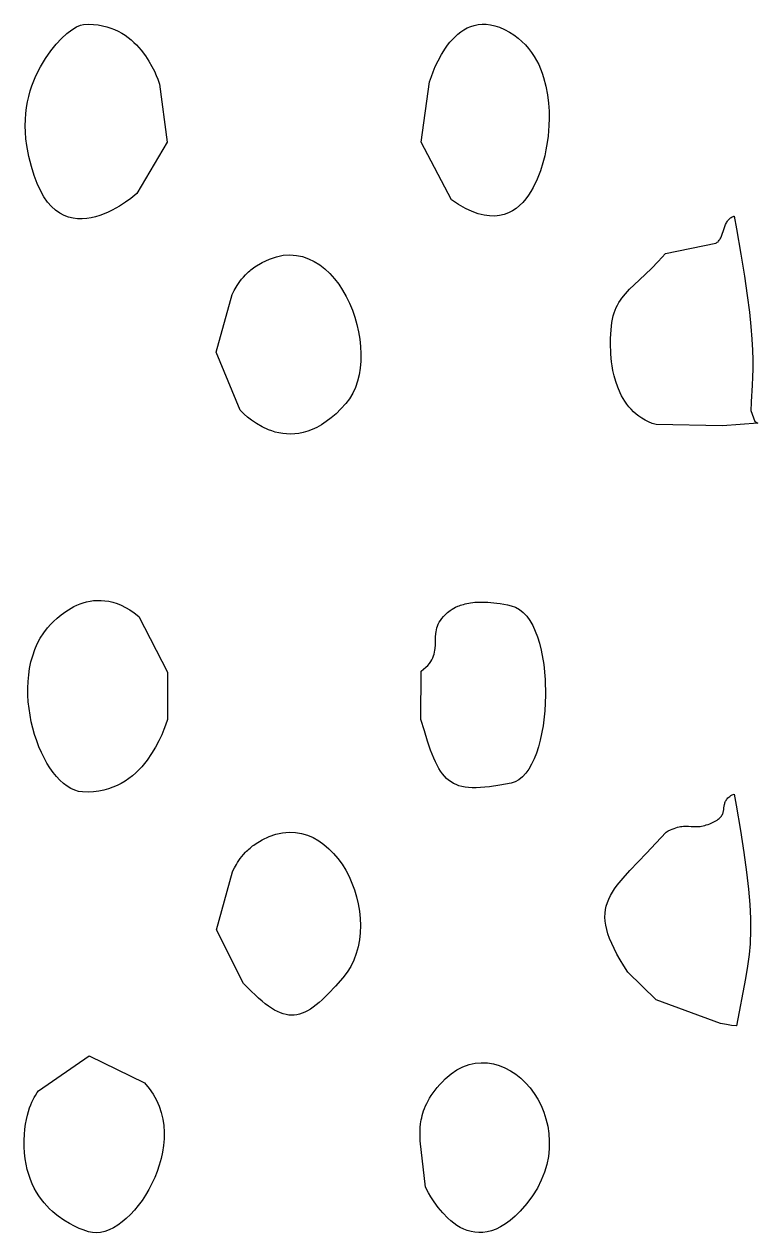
# Model space of a CAD drawing. Header units: millimetres. Extents: x 73 to 173, y -160 to -92.
# Drawn here: x 145.31 to 145.991, y -138.328 to -137.206 of the extents above; entities that cross this region are included whole.
import ezdxf

# ---------------------------------------------------------------- set-up
doc = ezdxf.new("R2010")
doc.units = ezdxf.units.MM
doc.layers.add('F.Silkscreen', color=41, linetype='CONTINUOUS', true_color=0xf2eda1)

msp = doc.modelspace()

# ---------------------------------------------------------------- linework, layer by layer
at = {"layer": 'F.Silkscreen', "linetype": 'CONTINUOUS'}
for p, q in [((145.34997, -137.214774), (145.354605, -137.211204)), ((145.354605, -137.211204), (145.358807, -137.208573)), ((145.358807, -137.208573), (145.362456, -137.2069)), ((145.362456, -137.2069), (145.365383, -137.206223)), ((145.365383, -137.206223), (145.37008, -137.206091)), ((145.37008, -137.206091), (145.374586, -137.206267)), ((145.374586, -137.206267), (145.37889, -137.206718)), ((145.37889, -137.206718), (145.383009, -137.207432)), ((145.383009, -137.207432), (145.386946, -137.208395)), ((145.386946, -137.208395), (145.390697, -137.209591)), ((145.390697, -137.209591), (145.394275, -137.211013)), ((145.394275, -137.211013), (145.397666, -137.212605)), ((145.715479, -137.21312), (145.718376, -137.211187)), ((145.718376, -137.211187), (145.721426, -137.209517)), ((145.721426, -137.209517), (145.724634, -137.208128)), ((145.724634, -137.208128), (145.72799, -137.207046)), ((145.72799, -137.207046), (145.731505, -137.206326)), ((145.731505, -137.206326), (145.735172, -137.205968)), ((145.735172, -137.205968), (145.738999, -137.206019)), ((145.738999, -137.206019), (145.742994, -137.206496)), ((145.742994, -137.206496), (145.74715, -137.207432)), ((145.74715, -137.207432), (145.751473, -137.20887)), ((145.751473, -137.20887), (145.755953, -137.210828)), ((145.755953, -137.210828), (145.760603, -137.213334)), ((145.340001, -137.224569), (145.345047, -137.219238)), ((145.345047, -137.219238), (145.34997, -137.214774)), ((145.397666, -137.212605), (145.4009, -137.214385)), ((145.4009, -137.214385), (145.403956, -137.216326)), ((145.403956, -137.216326), (145.406848, -137.218398)), ((145.406848, -137.218398), (145.409583, -137.220591)), ((145.409583, -137.220591), (145.412162, -137.222886)), ((145.412162, -137.222886), (145.414576, -137.225263)), ((145.703169, -137.225542), (145.705342, -137.222787)), ((145.705342, -137.222787), (145.707668, -137.220135)), ((145.707668, -137.220135), (145.710123, -137.217613)), ((145.710123, -137.217613), (145.712728, -137.215269)), ((145.712728, -137.215269), (145.715479, -137.21312)), ((145.760603, -137.213334), (145.76477, -137.216002)), ((145.76477, -137.216002), (145.768616, -137.218879)), ((145.768616, -137.218879), (145.772166, -137.221958)), ((145.772166, -137.221958), (145.775418, -137.225204)), ((145.330021, -137.237705), (145.33494, -137.230732)), ((145.33494, -137.230732), (145.340001, -137.224569)), ((145.414576, -137.225263), (145.416853, -137.227712)), ((145.416853, -137.227712), (145.41898, -137.230207)), ((145.41898, -137.230207), (145.4228, -137.235255)), ((145.694379, -137.239902), (145.697489, -137.234164)), ((145.697489, -137.234164), (145.701143, -137.228382)), ((145.701143, -137.228382), (145.703169, -137.225542)), ((145.775418, -137.225204), (145.778377, -137.22862)), ((145.778377, -137.22862), (145.781084, -137.232169)), ((145.781084, -137.232169), (145.783528, -137.235844)), ((145.321181, -137.253927), (145.325393, -137.245442)), ((145.325393, -137.245442), (145.330021, -137.237705)), ((145.4228, -137.235255), (145.426081, -137.240278)), ((145.426081, -137.240278), (145.428846, -137.245128)), ((145.428846, -137.245128), (145.431119, -137.249662)), ((145.689728, -137.250282), (145.691808, -137.24535)), ((145.691808, -137.24535), (145.694379, -137.239902)), ((145.783528, -137.235844), (145.78573, -137.239616)), ((145.78573, -137.239616), (145.787696, -137.243488)), ((145.787696, -137.243488), (145.789442, -137.24742)), ((145.31755, -137.263102), (145.321181, -137.253927)), ((145.431119, -137.249662), (145.43292, -137.25372)), ((145.43292, -137.25372), (145.434303, -137.257164)), ((145.434303, -137.257164), (145.435877, -137.26163)), ((145.686457, -137.259584), (145.688159, -137.25446)), ((145.688159, -137.25446), (145.689728, -137.250282)), ((145.789442, -137.24742), (145.790976, -137.251412)), ((145.790976, -137.251412), (145.792316, -137.255436)), ((145.792316, -137.255436), (145.794436, -137.26351)), ((145.314627, -137.272953), (145.31599, -137.267946)), ((145.31599, -137.267946), (145.31755, -137.263102)), ((145.435877, -137.26163), (145.443133, -137.315472)), ((145.678623, -137.315623), (145.686457, -137.259584)), ((145.794436, -137.26351), (145.795908, -137.271506)), ((145.31254, -137.28345), (145.313473, -137.278134)), ((145.313473, -137.278134), (145.314627, -137.272953)), ((145.795908, -137.271506), (145.79684, -137.279293)), ((145.79684, -137.279293), (145.797299, -137.286715)), ((145.311464, -137.294547), (145.31187, -137.288924)), ((145.31187, -137.288924), (145.31254, -137.28345)), ((145.797299, -137.286715), (145.797385, -137.29364)), ((145.311342, -137.300323), (145.311464, -137.294547)), ((145.311522, -137.306223), (145.311342, -137.300323)), ((145.797206, -137.299907), (145.796406, -137.309932)), ((145.797385, -137.29364), (145.797206, -137.299907)), ((145.312018, -137.312269), (145.311522, -137.306223)), ((145.312847, -137.318445), (145.312018, -137.312269)), ((145.796406, -137.309932), (145.795657, -137.315676)), ((145.314773, -137.328796), (145.312847, -137.318445)), ((145.443133, -137.315472), (145.414792, -137.363135)), ((145.706762, -137.368932), (145.678623, -137.315623)), ((145.794495, -137.322454), (145.793283, -137.328076)), ((145.795657, -137.315676), (145.794495, -137.322454)), ((145.317011, -137.338118), (145.314773, -137.328796)), ((145.791565, -137.334749), (145.789265, -137.342103)), ((145.793283, -137.328076), (145.791565, -137.334749)), ((145.319547, -137.346475), (145.317011, -137.338118)), ((145.322354, -137.353891), (145.319547, -137.346475)), ((145.789265, -137.342103), (145.786323, -137.349791)), ((145.325393, -137.360438), (145.322354, -137.353891)), ((145.782677, -137.357478), (145.780556, -137.361211)), ((145.786323, -137.349791), (145.782677, -137.357478)), ((145.328662, -137.366126), (145.325393, -137.360438)), ((145.332123, -137.371025), (145.328662, -137.366126)), ((145.409243, -137.367636), (145.404487, -137.371095)), ((145.414792, -137.363135), (145.409243, -137.367636)), ((145.713462, -137.373362), (145.706762, -137.368932)), ((145.77572, -137.368235), (145.77297, -137.371441)), ((145.778245, -137.364815), (145.77572, -137.368235)), ((145.780556, -137.361211), (145.778245, -137.364815)), ((145.335756, -137.375164), (145.332123, -137.371025)), ((145.339545, -137.378595), (145.335756, -137.375164)), ((145.343464, -137.381363), (145.339545, -137.378595)), ((145.388308, -137.380478), (145.384521, -137.382122)), ((145.391934, -137.378698), (145.388308, -137.380478)), ((145.398659, -137.374903), (145.391934, -137.378698)), ((145.404487, -137.371095), (145.398659, -137.374903)), ((145.71983, -137.376956), (145.713462, -137.373362)), ((145.725867, -137.379776), (145.71983, -137.376956)), ((145.731581, -137.381854), (145.725867, -137.379776)), ((145.763337, -137.379294), (145.759626, -137.38119)), ((145.766786, -137.377017), (145.763337, -137.379294)), ((145.769999, -137.374375), (145.766786, -137.377017)), ((145.77297, -137.371441), (145.769999, -137.374375)), ((145.347481, -137.383508), (145.343464, -137.381363)), ((145.351589, -137.385078), (145.347481, -137.383508)), ((145.355741, -137.386108), (145.351589, -137.385078)), ((145.359931, -137.386652), (145.355741, -137.386108)), ((145.364139, -137.386754), (145.359931, -137.386652)), ((145.368336, -137.386448), (145.364139, -137.386754)), ((145.372489, -137.385792), (145.368336, -137.386448)), ((145.376596, -137.384818), (145.372489, -137.385792)), ((145.380607, -137.383582), (145.376596, -137.384818)), ((145.384521, -137.382122), (145.380607, -137.383582)), ((145.736993, -137.383228), (145.731581, -137.381854)), ((145.742089, -137.383948), (145.736993, -137.383228)), ((145.746894, -137.384075), (145.742089, -137.383948)), ((145.751406, -137.383628), (145.746894, -137.384075)), ((145.75565, -137.382639), (145.751406, -137.383628)), ((145.759626, -137.38119), (145.75565, -137.382639)), ((145.961151, -137.392059), (145.961913, -137.390414)), ((145.961913, -137.390414), (145.962341, -137.38963)), ((145.962341, -137.38963), (145.962795, -137.388885)), ((145.962795, -137.388885), (145.963295, -137.388179)), ((145.963295, -137.388179), (145.963833, -137.387514)), ((145.963833, -137.387514), (145.964405, -137.386889)), ((145.964405, -137.386889), (145.96503, -137.386324)), ((145.96503, -137.386324), (145.965709, -137.3858)), ((145.965709, -137.3858), (145.966447, -137.385342)), ((145.966447, -137.385342), (145.96723, -137.384901)), ((145.96723, -137.384901), (145.967608, -137.384711)), ((145.967608, -137.384711), (145.968001, -137.38453)), ((145.968001, -137.38453), (145.968401, -137.38434)), ((145.968401, -137.38434), (145.968842, -137.384152)), ((145.968842, -137.384152), (145.969005, -137.38408)), ((145.969005, -137.38408), (145.971165, -137.395809)), ((145.956598, -137.404369), (145.957366, -137.402732)), ((145.957366, -137.402732), (145.958049, -137.401014)), ((145.958049, -137.401014), (145.959258, -137.397401)), ((145.959258, -137.397401), (145.960467, -137.393787)), ((145.960467, -137.393787), (145.961151, -137.392059)), ((145.971165, -137.395809), (145.975255, -137.419312)), ((145.905399, -137.418931), (145.952039, -137.409385)), ((145.952039, -137.409385), (145.952774, -137.408933)), ((145.952774, -137.408933), (145.953453, -137.408428)), ((145.953453, -137.408428), (145.954088, -137.407865)), ((145.954088, -137.407865), (145.954672, -137.407243)), ((145.954672, -137.407243), (145.955204, -137.406589)), ((145.955204, -137.406589), (145.955704, -137.405887)), ((145.955704, -137.405887), (145.956166, -137.405145)), ((145.956166, -137.405145), (145.956598, -137.404369)), ((145.53122, -137.427062), (145.537896, -137.423936)), ((145.537896, -137.423936), (145.544414, -137.421765)), ((145.544414, -137.421765), (145.550769, -137.420515)), ((145.550769, -137.420515), (145.55694, -137.420127)), ((145.55694, -137.420127), (145.562923, -137.420544)), ((145.562923, -137.420544), (145.568683, -137.421734)), ((145.568683, -137.421734), (145.574231, -137.423639)), ((145.574231, -137.423639), (145.579546, -137.42621)), ((145.89859, -137.426274), (145.905399, -137.418931)), ((145.975255, -137.419312), (145.978561, -137.439779)), ((145.517533, -137.436748), (145.518578, -137.435775)), ((145.518578, -137.435775), (145.519658, -137.434822)), ((145.519658, -137.434822), (145.52078, -137.433881)), ((145.52078, -137.433881), (145.521947, -137.432962)), ((145.521947, -137.432962), (145.523143, -137.432068)), ((145.523143, -137.432068), (145.524388, -137.431198)), ((145.524388, -137.431198), (145.53122, -137.427062)), ((145.579546, -137.42621), (145.584621, -137.4294)), ((145.584621, -137.4294), (145.589421, -137.433171)), ((145.589421, -137.433171), (145.593972, -137.437456)), ((145.881214, -137.443302), (145.892293, -137.432683)), ((145.892293, -137.432683), (145.89859, -137.426274)), ((145.508018, -137.44841), (145.509236, -137.446574)), ((145.509236, -137.446574), (145.510591, -137.444674)), ((145.510591, -137.444674), (145.512093, -137.442712)), ((145.512093, -137.442712), (145.513755, -137.440718)), ((145.513755, -137.440718), (145.515569, -137.438723)), ((145.515569, -137.438723), (145.516533, -137.437731)), ((145.516533, -137.437731), (145.517533, -137.436748)), ((145.593972, -137.437456), (145.598225, -137.442215)), ((145.598225, -137.442215), (145.602182, -137.447407)), ((145.602182, -137.447407), (145.605844, -137.452958)), ((145.872121, -137.452052), (145.87642, -137.447836)), ((145.87642, -137.447836), (145.881214, -137.443302)), ((145.978561, -137.439779), (145.981187, -137.457658)), ((145.488511, -137.510356), (145.503355, -137.456953)), ((145.503355, -137.456953), (145.504027, -137.455523)), ((145.504027, -137.455523), (145.505213, -137.453187)), ((145.505213, -137.453187), (145.506012, -137.451737)), ((145.506012, -137.451737), (145.506946, -137.450132)), ((145.506946, -137.450132), (145.508018, -137.44841)), ((145.605844, -137.452958), (145.609182, -137.458862)), ((145.609182, -137.458862), (145.612175, -137.465039)), ((145.864962, -137.46019), (145.868292, -137.456124)), ((145.868292, -137.456124), (145.872121, -137.452052)), ((145.981187, -137.457658), (145.983181, -137.473153)), ((145.612175, -137.465039), (145.614841, -137.471429)), ((145.858644, -137.471436), (145.859677, -137.468991)), ((145.859677, -137.468991), (145.860818, -137.466661)), ((145.860818, -137.466661), (145.862084, -137.464429)), ((145.862084, -137.464429), (145.863465, -137.462284)), ((145.863465, -137.462284), (145.864962, -137.46019)), ((145.614841, -137.471429), (145.61714, -137.478013)), ((145.61714, -137.478013), (145.619068, -137.484732)), ((145.855665, -137.482812), (145.856243, -137.479691)), ((145.856243, -137.479691), (145.856937, -137.476764)), ((145.856937, -137.476764), (145.857727, -137.474027)), ((145.857727, -137.474027), (145.858644, -137.471436)), ((145.983181, -137.473153), (145.984612, -137.486612)), ((145.619068, -137.484732), (145.620613, -137.491543)), ((145.620613, -137.491543), (145.62177, -137.498378)), ((145.854606, -137.493573), (145.854852, -137.489733)), ((145.854852, -137.489733), (145.855201, -137.486149)), ((145.855201, -137.486149), (145.855665, -137.482812)), ((145.984612, -137.486612), (145.985576, -137.498259)), ((145.62177, -137.498378), (145.622518, -137.505213)), ((145.854446, -137.502086), (145.854473, -137.497679)), ((145.854722, -137.511865), (145.854446, -137.502086)), ((145.854473, -137.497679), (145.854606, -137.493573)), ((145.985576, -137.498259), (145.986135, -137.508515)), ((145.510714, -137.564207), (145.488511, -137.510356)), ((145.622518, -137.505213), (145.622842, -137.51198)), ((145.622842, -137.51198), (145.622742, -137.518633)), ((145.854984, -137.516011), (145.854722, -137.511865)), ((145.986135, -137.508515), (145.986353, -137.517598)), ((145.62219, -137.52514), (145.62118, -137.531434)), ((145.622742, -137.518633), (145.62219, -137.52514)), ((145.855317, -137.519269), (145.854984, -137.516011)), ((145.855841, -137.523164), (145.855317, -137.519269)), ((145.856634, -137.527572), (145.855841, -137.523164)), ((145.986318, -137.525834), (145.986077, -137.533555)), ((145.986353, -137.517598), (145.986318, -137.525834)), ((145.619705, -137.537473), (145.61775, -137.543214)), ((145.62118, -137.531434), (145.619705, -137.537473)), ((145.857717, -137.532396), (145.856634, -137.527572)), ((145.85916, -137.537507), (145.857717, -137.532396)), ((145.861013, -137.542787), (145.85916, -137.537507)), ((145.986077, -137.533555), (145.985732, -137.54101)), ((145.615289, -137.548602), (145.612338, -137.553585)), ((145.61775, -137.543214), (145.615289, -137.548602)), ((145.863323, -137.548138), (145.861013, -137.542787)), ((145.864664, -137.550803), (145.863323, -137.548138)), ((145.985732, -137.54101), (145.98495, -137.556599)), ((145.608851, -137.55812), (145.604242, -137.563126)), ((145.612338, -137.553585), (145.608851, -137.55812)), ((145.866136, -137.553438), (145.864664, -137.550803)), ((145.867748, -137.55603), (145.866136, -137.553438)), ((145.869514, -137.55857), (145.867748, -137.55603)), ((145.871435, -137.561028), (145.869514, -137.55857)), ((145.984931, -137.557053), (145.984674, -137.564584)), ((145.98495, -137.556599), (145.984931, -137.557053)), ((145.514463, -137.567902), (145.510714, -137.564207)), ((145.517564, -137.570611), (145.514463, -137.567902)), ((145.521399, -137.573612), (145.517564, -137.570611)), ((145.599676, -137.567578), (145.595156, -137.571489)), ((145.604242, -137.563126), (145.599676, -137.567578)), ((145.873511, -137.563417), (145.871435, -137.561028)), ((145.875748, -137.5657), (145.873511, -137.563417)), ((145.878163, -137.56787), (145.875748, -137.5657)), ((145.880753, -137.569906), (145.878163, -137.56787)), ((145.883525, -137.571806), (145.880753, -137.569906)), ((145.984674, -137.564584), (145.988365, -137.574853)), ((145.525944, -137.576724), (145.521399, -137.573612)), ((145.531138, -137.579713), (145.525944, -137.576724)), ((145.536946, -137.582388), (145.531138, -137.579713)), ((145.540067, -137.583538), (145.536946, -137.582388)), ((145.577654, -137.582184), (145.573465, -137.583763)), ((145.581931, -137.580197), (145.577654, -137.582184)), ((145.586286, -137.577765), (145.581931, -137.580197)), ((145.590692, -137.574873), (145.586286, -137.577765)), ((145.595156, -137.571489), (145.590692, -137.574873)), ((145.886503, -137.573553), (145.883525, -137.571806)), ((145.889675, -137.57512), (145.886503, -137.573553)), ((145.893048, -137.576507), (145.889675, -137.57512)), ((145.896632, -137.577685), (145.893048, -137.576507)), ((145.958262, -137.578912), (145.896632, -137.577685)), ((145.991019, -137.576222), (145.958262, -137.578912)), ((145.988365, -137.574853), (145.991019, -137.576222)), ((145.543312, -137.58453), (145.540067, -137.583538)), ((145.54669, -137.585345), (145.543312, -137.58453)), ((145.550197, -137.585946), (145.54669, -137.585345)), ((145.553809, -137.586322), (145.550197, -137.585946)), ((145.557547, -137.586434), (145.553809, -137.586322)), ((145.561382, -137.586255), (145.557547, -137.586434)), ((145.565311, -137.585767), (145.561382, -137.586255)), ((145.569346, -137.584948), (145.565311, -137.585767)), ((145.573465, -137.583763), (145.569346, -137.584948)), ((145.349034, -137.750974), (145.351414, -137.749431)), ((145.351414, -137.749431), (145.353932, -137.747951)), ((145.353932, -137.747951), (145.35657, -137.746549)), ((145.35657, -137.746549), (145.359327, -137.745251)), ((145.359327, -137.745251), (145.362211, -137.74408)), ((145.362211, -137.74408), (145.365201, -137.743039)), ((145.365201, -137.743039), (145.368308, -137.742177)), ((145.368308, -137.742177), (145.371513, -137.741499)), ((145.371513, -137.741499), (145.374818, -137.741024)), ((145.374818, -137.741024), (145.378211, -137.740779)), ((145.378211, -137.740779), (145.381714, -137.740789)), ((145.381714, -137.740789), (145.385303, -137.741066)), ((145.385303, -137.741066), (145.388967, -137.741641)), ((145.388967, -137.741641), (145.392709, -137.742531)), ((145.392709, -137.742531), (145.396544, -137.743748)), ((145.396544, -137.743748), (145.400433, -137.745319)), ((145.400433, -137.745319), (145.404399, -137.747288)), ((145.404399, -137.747288), (145.408411, -137.749636)), ((145.408411, -137.749636), (145.412504, -137.752417)), ((145.703264, -137.752152), (145.70564, -137.750329)), ((145.70564, -137.750329), (145.707561, -137.749002)), ((145.707561, -137.749002), (145.70896, -137.748148)), ((145.70896, -137.748148), (145.710672, -137.747233)), ((145.710672, -137.747233), (145.712728, -137.746288)), ((145.712728, -137.746288), (145.713874, -137.745817)), ((145.713874, -137.745817), (145.715119, -137.745353)), ((145.715119, -137.745353), (145.716452, -137.744912)), ((145.716452, -137.744912), (145.717884, -137.74448)), ((145.717884, -137.74448), (145.719419, -137.74408)), ((145.719419, -137.74408), (145.721044, -137.743694)), ((145.721044, -137.743694), (145.72277, -137.743359)), ((145.72277, -137.743359), (145.724596, -137.743057)), ((145.724596, -137.743057), (145.72653, -137.742802)), ((145.72653, -137.742802), (145.728565, -137.742589)), ((145.728565, -137.742589), (145.730721, -137.742436)), ((145.730721, -137.742436), (145.732978, -137.742345)), ((145.732978, -137.742345), (145.735349, -137.742317)), ((145.735349, -137.742317), (145.737844, -137.742351)), ((145.737844, -137.742351), (145.740456, -137.742466)), ((145.740456, -137.742466), (145.743185, -137.742664)), ((145.743185, -137.742664), (145.746036, -137.742942)), ((145.746036, -137.742942), (145.749012, -137.743312)), ((145.749012, -137.743312), (145.75212, -137.74378)), ((145.75212, -137.74378), (145.755344, -137.744346)), ((145.755344, -137.744346), (145.758718, -137.74502)), ((145.758718, -137.74502), (145.762213, -137.745795)), ((145.762213, -137.745795), (145.766242, -137.747166)), ((145.766242, -137.747166), (145.769982, -137.749273)), ((145.769982, -137.749273), (145.773452, -137.752072)), ((145.335123, -137.762875), (145.337679, -137.760271)), ((145.337679, -137.760271), (145.34087, -137.757302)), ((145.34087, -137.757302), (145.344665, -137.754146)), ((145.344665, -137.754146), (145.349034, -137.750974)), ((145.412504, -137.752417), (145.416649, -137.755645)), ((145.416649, -137.755645), (145.44332, -137.807386)), ((145.694495, -137.762891), (145.695402, -137.761129)), ((145.695402, -137.761129), (145.696503, -137.759351)), ((145.696503, -137.759351), (145.69782, -137.757565)), ((145.69782, -137.757565), (145.699373, -137.755778)), ((145.699373, -137.755778), (145.701187, -137.753969)), ((145.701187, -137.753969), (145.703264, -137.752152)), ((145.773452, -137.752072), (145.776639, -137.755512)), ((145.776639, -137.755512), (145.779558, -137.759555)), ((145.779558, -137.759555), (145.782204, -137.76413)), ((145.325303, -137.775909), (145.328454, -137.770987)), ((145.328454, -137.770987), (145.332034, -137.766349)), ((145.332034, -137.766349), (145.335123, -137.762875)), ((145.692019, -137.775081), (145.692233, -137.771622)), ((145.692233, -137.771622), (145.692452, -137.769893)), ((145.692452, -137.769893), (145.69277, -137.76815)), ((145.69277, -137.76815), (145.693201, -137.766405)), ((145.693201, -137.766405), (145.693764, -137.764652)), ((145.693764, -137.764652), (145.694495, -137.762891)), ((145.782204, -137.76413), (145.784583, -137.769209)), ((145.784583, -137.769209), (145.786692, -137.77473)), ((145.320204, -137.786524), (145.322553, -137.781107)), ((145.322553, -137.781107), (145.325303, -137.775909)), ((145.691708, -137.785427), (145.691905, -137.781975)), ((145.691905, -137.781975), (145.691964, -137.778529)), ((145.691964, -137.778529), (145.692019, -137.775081)), ((145.786692, -137.77473), (145.788527, -137.780631)), ((145.788527, -137.780631), (145.790103, -137.786885)), ((145.316651, -137.797963), (145.318246, -137.792153)), ((145.318246, -137.792153), (145.320204, -137.786524)), ((145.688628, -137.79584), (145.689515, -137.794096)), ((145.689515, -137.794096), (145.690224, -137.792352)), ((145.690224, -137.792352), (145.690781, -137.790614)), ((145.690781, -137.790614), (145.691192, -137.788878)), ((145.691192, -137.788878), (145.691499, -137.787152)), ((145.691499, -137.787152), (145.691708, -137.785427)), ((145.790103, -137.786885), (145.792476, -137.800229)), ((145.314535, -137.809974), (145.315421, -137.803906)), ((145.315421, -137.803906), (145.316651, -137.797963)), ((145.678516, -137.851394), (145.678578, -137.806511)), ((145.678578, -137.806511), (145.680919, -137.80471)), ((145.680919, -137.80471), (145.682955, -137.802917)), ((145.682955, -137.802917), (145.684736, -137.801135)), ((145.684736, -137.801135), (145.686263, -137.799356)), ((145.686263, -137.799356), (145.687549, -137.797597)), ((145.687549, -137.797597), (145.688628, -137.79584)), ((145.792476, -137.800229), (145.793817, -137.814337)), ((145.313754, -137.822369), (145.313984, -137.816135)), ((145.313984, -137.816135), (145.314535, -137.809974)), ((145.44332, -137.807386), (145.443283, -137.851248)), ((145.793817, -137.814337), (145.794146, -137.828827)), ((145.313833, -137.828635), (145.313754, -137.822369)), ((145.314204, -137.834895), (145.313833, -137.828635)), ((145.794146, -137.828827), (145.793474, -137.843301)), ((145.31487, -137.841149), (145.314204, -137.834895)), ((145.315798, -137.847348), (145.31487, -137.841149)), ((145.31699, -137.853465), (145.315798, -137.847348)), ((145.443283, -137.851248), (145.441527, -137.856568)), ((145.681635, -137.861955), (145.678516, -137.851394)), ((145.793474, -137.843301), (145.791818, -137.857333)), ((145.31842, -137.85949), (145.31699, -137.853465)), ((145.320084, -137.86538), (145.31842, -137.85949)), ((145.439986, -137.860703), (145.437943, -137.865609)), ((145.441527, -137.856568), (145.439986, -137.860703)), ((145.684567, -137.871452), (145.681635, -137.861955)), ((145.791818, -137.857333), (145.7892, -137.870556)), ((145.321976, -137.871096), (145.320084, -137.86538)), ((145.324075, -137.876632), (145.321976, -137.871096)), ((145.435391, -137.871076), (145.432288, -137.876952)), ((145.437943, -137.865609), (145.435391, -137.871076)), ((145.687451, -137.879911), (145.684567, -137.871452)), ((145.7892, -137.870556), (145.787538, -137.876727)), ((145.326362, -137.881949), (145.324075, -137.876632)), ((145.328834, -137.88702), (145.326362, -137.881949)), ((145.428612, -137.883044), (145.424322, -137.889182)), ((145.432288, -137.876952), (145.428612, -137.883044)), ((145.690355, -137.887352), (145.687451, -137.879911)), ((145.785634, -137.882553), (145.783502, -137.887965)), ((145.787538, -137.876727), (145.785634, -137.882553)), ((145.331485, -137.891814), (145.328834, -137.88702)), ((145.33429, -137.896315), (145.331485, -137.891814)), ((145.337232, -137.900477), (145.33429, -137.896315)), ((145.419405, -137.89519), (145.416682, -137.898082)), ((145.421943, -137.892213), (145.419405, -137.89519)), ((145.424322, -137.889182), (145.421943, -137.892213)), ((145.691853, -137.890709), (145.690355, -137.887352)), ((145.693383, -137.893824), (145.691853, -137.890709)), ((145.694978, -137.896708), (145.693383, -137.893824)), ((145.781132, -137.892934), (145.778541, -137.897396)), ((145.783502, -137.887965), (145.781132, -137.892934)), ((145.340308, -137.904286), (145.337232, -137.900477)), ((145.343506, -137.907711), (145.340308, -137.904286)), ((145.346808, -137.910709), (145.343506, -137.907711)), ((145.407506, -137.906083), (145.404084, -137.908443)), ((145.410744, -137.903556), (145.407506, -137.906083)), ((145.413799, -137.900879), (145.410744, -137.903556)), ((145.416682, -137.898082), (145.413799, -137.900879)), ((145.696641, -137.899359), (145.694978, -137.896708)), ((145.698382, -137.901786), (145.696641, -137.899359)), ((145.700217, -137.903991), (145.698382, -137.901786)), ((145.702144, -137.905984), (145.700217, -137.903991)), ((145.704191, -137.907753), (145.702144, -137.905984)), ((145.706364, -137.909311), (145.704191, -137.907753)), ((145.769407, -137.90723), (145.76592, -137.909173)), ((145.772675, -137.904585), (145.769407, -137.90723)), ((145.77572, -137.901292), (145.772675, -137.904585)), ((145.778541, -137.897396), (145.77572, -137.901292)), ((145.350214, -137.913273), (145.346808, -137.910709)), ((145.353694, -137.915357), (145.350214, -137.913273)), ((145.357243, -137.91696), (145.353694, -137.915357)), ((145.36085, -137.918027), (145.357243, -137.91696)), ((145.364506, -137.918532), (145.36085, -137.918027)), ((145.369734, -137.91867), (145.364506, -137.918532)), ((145.374742, -137.918451), (145.369734, -137.91867)), ((145.379543, -137.917865), (145.374742, -137.918451)), ((145.384131, -137.916972), (145.379543, -137.917865)), ((145.388519, -137.915784), (145.384131, -137.916972)), ((145.3927, -137.914308), (145.388519, -137.915784)), ((145.396692, -137.91258), (145.3927, -137.914308)), ((145.400481, -137.910615), (145.396692, -137.91258)), ((145.404084, -137.908443), (145.400481, -137.910615)), ((145.708677, -137.910666), (145.706364, -137.909311)), ((145.711139, -137.911822), (145.708677, -137.910666)), ((145.71376, -137.912782), (145.711139, -137.911822)), ((145.716561, -137.913542), (145.71376, -137.912782)), ((145.719547, -137.914111), (145.716561, -137.913542)), ((145.722726, -137.914503), (145.719547, -137.914111)), ((145.726125, -137.91471), (145.722726, -137.914503)), ((145.729732, -137.914743), (145.726125, -137.91471)), ((145.733574, -137.914603), (145.729732, -137.914743)), ((145.737668, -137.914291), (145.733574, -137.914603)), ((145.742008, -137.91381), (145.737668, -137.914291)), ((145.751527, -137.912389), (145.742008, -137.91381)), ((145.762213, -137.910352), (145.751527, -137.912389)), ((145.76592, -137.909173), (145.762213, -137.910352)), ((145.959829, -137.93175), (145.960111, -137.930209)), ((145.960111, -137.930209), (145.960294, -137.929424)), ((145.960294, -137.929424), (145.960526, -137.928659)), ((145.960526, -137.928659), (145.9608, -137.927894)), ((145.9608, -137.927894), (145.961145, -137.927135)), ((145.961145, -137.927135), (145.961557, -137.926381)), ((145.961557, -137.926381), (145.962048, -137.925634)), ((145.962048, -137.925634), (145.962625, -137.924883)), ((145.962625, -137.924883), (145.963307, -137.924139)), ((145.963307, -137.924139), (145.964085, -137.923408)), ((145.964085, -137.923408), (145.964996, -137.922683)), ((145.964996, -137.922683), (145.96602, -137.921971)), ((145.96602, -137.921971), (145.967177, -137.921258)), ((145.967177, -137.921258), (145.968962, -137.920609)), ((145.968962, -137.920609), (145.970814, -137.93088)), ((145.95659, -137.941739), (145.957179, -137.940993)), ((145.957179, -137.940993), (145.957679, -137.94024)), ((145.957679, -137.94024), (145.958106, -137.939492)), ((145.958106, -137.939492), (145.958454, -137.938728)), ((145.958454, -137.938728), (145.958744, -137.937955)), ((145.958744, -137.937955), (145.958978, -137.937191)), ((145.958978, -137.937191), (145.959156, -137.936416)), ((145.959156, -137.936416), (145.959438, -137.934861)), ((145.959438, -137.934861), (145.959634, -137.933314)), ((145.959634, -137.933314), (145.959829, -137.93175)), ((145.970814, -137.93088), (145.974849, -137.954419)), ((145.911634, -137.953091), (145.913307, -137.952419)), ((145.913307, -137.952419), (145.914918, -137.95186)), ((145.914918, -137.95186), (145.91645, -137.951402)), ((145.91645, -137.951402), (145.917914, -137.951043)), ((145.917914, -137.951043), (145.919326, -137.950769)), ((145.919326, -137.950769), (145.920663, -137.95057)), ((145.920663, -137.95057), (145.921967, -137.950445)), ((145.921967, -137.950445), (145.924448, -137.950343)), ((145.924448, -137.950343), (145.92683, -137.950399)), ((145.92683, -137.950399), (145.92915, -137.950528)), ((145.92915, -137.950528), (145.931465, -137.95066)), ((145.931465, -137.95066), (145.933829, -137.95072)), ((145.933829, -137.95072), (145.936297, -137.950638)), ((145.936297, -137.950638), (145.937583, -137.950518)), ((145.937583, -137.950518), (145.938917, -137.950327)), ((145.938917, -137.950327), (145.940301, -137.950059)), ((145.940301, -137.950059), (145.941747, -137.94972)), ((145.941747, -137.94972), (145.943248, -137.949274)), ((145.943248, -137.949274), (145.944827, -137.94874)), ((145.944827, -137.94874), (145.946485, -137.948083)), ((145.946485, -137.948083), (145.948229, -137.947308)), ((145.948229, -137.947308), (145.950057, -137.9464)), ((145.950057, -137.9464), (145.951989, -137.945361)), ((145.951989, -137.945361), (145.953152, -137.944649)), ((145.953152, -137.944649), (145.954193, -137.943932)), ((145.954193, -137.943932), (145.955111, -137.943211)), ((145.955111, -137.943211), (145.955905, -137.942482)), ((145.955905, -137.942482), (145.95659, -137.941739)), ((145.524632, -137.966974), (145.531126, -137.96297)), ((145.531126, -137.96297), (145.537541, -137.959911)), ((145.537541, -137.959911), (145.543841, -137.957725)), ((145.543841, -137.957725), (145.550026, -137.956407)), ((145.550026, -137.956407), (145.556074, -137.95589)), ((145.556074, -137.95589), (145.561962, -137.956127)), ((145.561962, -137.956127), (145.567682, -137.957095)), ((145.567682, -137.957095), (145.573208, -137.958738)), ((145.573208, -137.958738), (145.578535, -137.961017)), ((145.578535, -137.961017), (145.58363, -137.963893)), ((145.58363, -137.963893), (145.588504, -137.967325)), ((145.896504, -137.966142), (145.906029, -137.955875)), ((145.906029, -137.955875), (145.907995, -137.954813)), ((145.907995, -137.954813), (145.909859, -137.953883)), ((145.909859, -137.953883), (145.911634, -137.953091)), ((145.974849, -137.954419), (145.978081, -137.97491)), ((145.51397, -137.976556), (145.51578, -137.974564)), ((145.51578, -137.974564), (145.516737, -137.973583)), ((145.516737, -137.973583), (145.517746, -137.972588)), ((145.517746, -137.972588), (145.518792, -137.971616)), ((145.518792, -137.971616), (145.519874, -137.970645)), ((145.519874, -137.970645), (145.521001, -137.9697)), ((145.521001, -137.9697), (145.522165, -137.968765)), ((145.522165, -137.968765), (145.523379, -137.967864)), ((145.523379, -137.967864), (145.524632, -137.966974)), ((145.588504, -137.967325), (145.593108, -137.971258)), ((145.593108, -137.971258), (145.59745, -137.975654)), ((145.887675, -137.975384), (145.896504, -137.966142)), ((145.978081, -137.97491), (145.9806, -137.992959)), ((145.506295, -137.987475), (145.507205, -137.985901)), ((145.507205, -137.985901), (145.508263, -137.98419)), ((145.508263, -137.98419), (145.509478, -137.982369)), ((145.509478, -137.982369), (145.510816, -137.980479)), ((145.510816, -137.980479), (145.512315, -137.97854)), ((145.512315, -137.97854), (145.51397, -137.976556)), ((145.59745, -137.975654), (145.601495, -137.980475)), ((145.601495, -137.980475), (145.605241, -137.985691)), ((145.605241, -137.985691), (145.608651, -137.991222)), ((145.872357, -137.991385), (145.887675, -137.975384)), ((145.488798, -138.046526), (145.503698, -137.992632)), ((145.503698, -137.992632), (145.504349, -137.991213)), ((145.504349, -137.991213), (145.505502, -137.988906)), ((145.505502, -137.988906), (145.506295, -137.987475)), ((145.608651, -137.991222), (145.611734, -137.997062)), ((145.611734, -137.997062), (145.614456, -138.003152)), ((145.865977, -137.998474), (145.872357, -137.991385)), ((145.9806, -137.992959), (145.982445, -138.008977)), ((145.614456, -138.003152), (145.616813, -138.009455)), ((145.856098, -138.011631), (145.858189, -138.008407)), ((145.858189, -138.008407), (145.860543, -138.005169)), ((145.860543, -138.005169), (145.865977, -137.998474)), ((145.616813, -138.009455), (145.61878, -138.015927)), ((145.61878, -138.015927), (145.620335, -138.022523)), ((145.851411, -138.021246), (145.852698, -138.018025)), ((145.852698, -138.018025), (145.854258, -138.014825)), ((145.854258, -138.014825), (145.856098, -138.011631)), ((145.982445, -138.008977), (145.983649, -138.023133)), ((145.620335, -138.022523), (145.621469, -138.0292)), ((145.621469, -138.0292), (145.622165, -138.035919)), ((145.8492, -138.034762), (145.849291, -138.031242)), ((145.849291, -138.031242), (145.849705, -138.027834)), ((145.849705, -138.027834), (145.850414, -138.024509)), ((145.850414, -138.024509), (145.851411, -138.021246)), ((145.983649, -138.023133), (145.984253, -138.035916)), ((145.622165, -138.035919), (145.622401, -138.042632)), ((145.849396, -138.038396), (145.8492, -138.034762)), ((145.849936, -138.042174), (145.849396, -138.038396)), ((145.850797, -138.046125), (145.849936, -138.042174)), ((145.984253, -138.035916), (145.9843, -138.046953)), ((145.51387, -138.096524), (145.488798, -138.046526)), ((145.622168, -138.049305), (145.621446, -138.055894)), ((145.622401, -138.042632), (145.622168, -138.049305)), ((145.851995, -138.050253), (145.850797, -138.046125)), ((145.853531, -138.054587), (145.851995, -138.050253)), ((145.984273, -138.048362), (145.983859, -138.058072)), ((145.9843, -138.046953), (145.984273, -138.048362)), ((145.620214, -138.062336), (145.61846, -138.068624)), ((145.621446, -138.055894), (145.620214, -138.062336)), ((145.855425, -138.059147), (145.853531, -138.054587)), ((145.85767, -138.063952), (145.855425, -138.059147)), ((145.860289, -138.069016), (145.85767, -138.063952)), ((145.983768, -138.05945), (145.982872, -138.069522)), ((145.983859, -138.058072), (145.983768, -138.05945)), ((145.61617, -138.074686), (145.613319, -138.080496)), ((145.61846, -138.068624), (145.61617, -138.074686)), ((145.863274, -138.074367), (145.860289, -138.069016)), ((145.866638, -138.080021), (145.863274, -138.074367)), ((145.982872, -138.069522), (145.981448, -138.080444)), ((145.609901, -138.086007), (145.605887, -138.091164)), ((145.613319, -138.080496), (145.609901, -138.086007)), ((145.870388, -138.086009), (145.866638, -138.080021)), ((145.896632, -138.111518), (145.870388, -138.086009)), ((145.981448, -138.080444), (145.979616, -138.091776)), ((145.521127, -138.103783), (145.51387, -138.096524)), ((145.605887, -138.091164), (145.599067, -138.098889)), ((145.979616, -138.091776), (145.971228, -138.135795)), ((145.524555, -138.107021), (145.521127, -138.103783)), ((145.527845, -138.109997), (145.524555, -138.107021)), ((145.589721, -138.108658), (145.586804, -138.111434)), ((145.592725, -138.105641), (145.589721, -138.108658)), ((145.599067, -138.098889), (145.592725, -138.105641)), ((145.531022, -138.112715), (145.527845, -138.109997)), ((145.534089, -138.115177), (145.531022, -138.112715)), ((145.537055, -138.117376), (145.534089, -138.115177)), ((145.53993, -138.11933), (145.537055, -138.117376)), ((145.542733, -138.12103), (145.53993, -138.11933)), ((145.545455, -138.122457), (145.542733, -138.12103)), ((145.575901, -138.120118), (145.573317, -138.121679)), ((145.578533, -138.118313), (145.575901, -138.120118)), ((145.581218, -138.116266), (145.578533, -138.118313)), ((145.583975, -138.113969), (145.581218, -138.116266)), ((145.586804, -138.111434), (145.583975, -138.113969)), ((145.956321, -138.13352), (145.896632, -138.111518)), ((145.548117, -138.123645), (145.545455, -138.122457)), ((145.550728, -138.124575), (145.548117, -138.123645)), ((145.553293, -138.125253), (145.550728, -138.124575)), ((145.555819, -138.125679), (145.553293, -138.125253)), ((145.558321, -138.12585), (145.555819, -138.125679)), ((145.560812, -138.125777), (145.558321, -138.12585)), ((145.563288, -138.125445), (145.560812, -138.125777)), ((145.565772, -138.124878), (145.563288, -138.125445)), ((145.568267, -138.12406), (145.565772, -138.124878)), ((145.570771, -138.122994), (145.568267, -138.12406)), ((145.573317, -138.121679), (145.570771, -138.122994)), ((145.961842, -138.134577), (145.956321, -138.13352)), ((145.966721, -138.135322), (145.961842, -138.134577)), ((145.971046, -138.135784), (145.966721, -138.135322)), ((145.971228, -138.135795), (145.971046, -138.135784)), ((145.323657, -138.196093), (145.370735, -138.163563)), ((145.370735, -138.163563), (145.421953, -138.188735)), ((145.706383, -138.180338), (145.711883, -138.176617)), ((145.711883, -138.176617), (145.717463, -138.173744)), ((145.717463, -138.173744), (145.723118, -138.17169)), ((145.723118, -138.17169), (145.72879, -138.17042)), ((145.72879, -138.17042), (145.734453, -138.169899)), ((145.734453, -138.169899), (145.740088, -138.170093)), ((145.740088, -138.170093), (145.745646, -138.17096)), ((145.745646, -138.17096), (145.751094, -138.172476)), ((145.751094, -138.172476), (145.756399, -138.174608)), ((145.756399, -138.174608), (145.76154, -138.177308)), ((145.695878, -138.190221), (145.698337, -138.187588)), ((145.698337, -138.187588), (145.701015, -138.184935)), ((145.701015, -138.184935), (145.706383, -138.180338)), ((145.76154, -138.177308), (145.766472, -138.180567)), ((145.766472, -138.180567), (145.771167, -138.184331)), ((145.771167, -138.184331), (145.775574, -138.188575)), ((145.320708, -138.20034), (145.322451, -138.197706)), ((145.322451, -138.197706), (145.323657, -138.196093)), ((145.421953, -138.188735), (145.426294, -138.193826)), ((145.426294, -138.193826), (145.429998, -138.199165)), ((145.429998, -138.199165), (145.433077, -138.20469)), ((145.687959, -138.200467), (145.689669, -138.197953)), ((145.689669, -138.197953), (145.691554, -138.195406)), ((145.691554, -138.195406), (145.693611, -138.19282)), ((145.693611, -138.19282), (145.695878, -138.190221)), ((145.775574, -138.188575), (145.779691, -138.193258)), ((145.779691, -138.193258), (145.783467, -138.198353)), ((145.783467, -138.198353), (145.786868, -138.20382)), ((145.31536, -138.211918), (145.316454, -138.209)), ((145.316454, -138.209), (145.31755, -138.206391)), ((145.31755, -138.206391), (145.318647, -138.204085)), ((145.318647, -138.204085), (145.319706, -138.202072)), ((145.319706, -138.202072), (145.320708, -138.20034)), ((145.433077, -138.20469), (145.435574, -138.210395)), ((145.435574, -138.210395), (145.43751, -138.216242)), ((145.68179, -138.212376), (145.682741, -138.210091)), ((145.682741, -138.210091), (145.683829, -138.207753)), ((145.683829, -138.207753), (145.685045, -138.205371)), ((145.685045, -138.205371), (145.686424, -138.202936)), ((145.686424, -138.202936), (145.687959, -138.200467)), ((145.786868, -138.20382), (145.78986, -138.20963)), ((145.78986, -138.20963), (145.792417, -138.215739)), ((145.312468, -138.222636), (145.313347, -138.218724)), ((145.313347, -138.218724), (145.314319, -138.215157)), ((145.314319, -138.215157), (145.31536, -138.211918)), ((145.43751, -138.216242), (145.438902, -138.222209)), ((145.678759, -138.222908), (145.679166, -138.220932)), ((145.679166, -138.220932), (145.679672, -138.218893)), ((145.679672, -138.218893), (145.680263, -138.21678)), ((145.680263, -138.21678), (145.680968, -138.214608)), ((145.680968, -138.214608), (145.68179, -138.212376)), ((145.792417, -138.215739), (145.794495, -138.22212)), ((145.310631, -138.236496), (145.311082, -138.231512)), ((145.311082, -138.231512), (145.311708, -138.226891)), ((145.311708, -138.226891), (145.312468, -138.222636)), ((145.438902, -138.222209), (145.439784, -138.228261)), ((145.439784, -138.228261), (145.440182, -138.23438)), ((145.677753, -138.233117), (145.677878, -138.230053)), ((145.677757, -138.235819), (145.677753, -138.233117)), ((145.677878, -138.230053), (145.678187, -138.226636)), ((145.678187, -138.226636), (145.678441, -138.224815)), ((145.678441, -138.224815), (145.678759, -138.222908)), ((145.794495, -138.22212), (145.796075, -138.228752)), ((145.796075, -138.228752), (145.797123, -138.235587)), ((145.31036, -138.247849), (145.310364, -138.241856)), ((145.310364, -138.241856), (145.310631, -138.236496)), ((145.44011, -138.240528), (145.439613, -138.246689)), ((145.440182, -138.23438), (145.44011, -138.240528)), ((145.677644, -138.242337), (145.677768, -138.241924)), ((145.682809, -138.28557), (145.677644, -138.242337)), ((145.677863, -138.23999), (145.677757, -138.235819)), ((145.677768, -138.241924), (145.677831, -138.241403)), ((145.677831, -138.241403), (145.677863, -138.23999)), ((145.797123, -138.235587), (145.797578, -138.242585)), ((145.797578, -138.242585), (145.797437, -138.24973)), ((145.310658, -138.253573), (145.31036, -138.247849)), ((145.311257, -138.259037), (145.310658, -138.253573)), ((145.438711, -138.252814), (145.437407, -138.258896)), ((145.439613, -138.246689), (145.438711, -138.252814)), ((145.797437, -138.24973), (145.796663, -138.256975)), ((145.312099, -138.264214), (145.311257, -138.259037)), ((145.313214, -138.269142), (145.312099, -138.264214)), ((145.435751, -138.2649), (145.433761, -138.270799)), ((145.437407, -138.258896), (145.435751, -138.2649)), ((145.795211, -138.264294), (145.793052, -138.271639)), ((145.796663, -138.256975), (145.795211, -138.264294)), ((145.314546, -138.273814), (145.313214, -138.269142)), ((145.316096, -138.278234), (145.314546, -138.273814)), ((145.431467, -138.276562), (145.428883, -138.282165)), ((145.433761, -138.270799), (145.431467, -138.276562)), ((145.793052, -138.271639), (145.79016, -138.278982)), ((145.317837, -138.282423), (145.316096, -138.278234)), ((145.319763, -138.286372), (145.317837, -138.282423)), ((145.321838, -138.29009), (145.319763, -138.286372)), ((145.426045, -138.287572), (145.422987, -138.292762)), ((145.428883, -138.282165), (145.426045, -138.287572)), ((145.685436, -138.290539), (145.682809, -138.28557)), ((145.7865, -138.286302), (145.782025, -138.293557)), ((145.79016, -138.278982), (145.7865, -138.286302)), ((145.324051, -138.293582), (145.321838, -138.29009)), ((145.326387, -138.296882), (145.324051, -138.293582)), ((145.32883, -138.299951), (145.326387, -138.296882)), ((145.331353, -138.302815), (145.32883, -138.299951)), ((145.419707, -138.297705), (145.416257, -138.302376)), ((145.422987, -138.292762), (145.419707, -138.297705)), ((145.68778, -138.294539), (145.685436, -138.290539)), ((145.690786, -138.299183), (145.68778, -138.294539)), ((145.69443, -138.304208), (145.690786, -138.299183)), ((145.782025, -138.293557), (145.776714, -138.300702)), ((145.333944, -138.305489), (145.331353, -138.302815)), ((145.336585, -138.307966), (145.333944, -138.305489)), ((145.339248, -138.310266), (145.336585, -138.307966)), ((145.341918, -138.312385), (145.339248, -138.310266)), ((145.408912, -138.310773), (145.40506, -138.314459)), ((145.412652, -138.306742), (145.408912, -138.310773)), ((145.416257, -138.302376), (145.412652, -138.306742)), ((145.698691, -138.309336), (145.69443, -138.304208)), ((145.703548, -138.314313), (145.698691, -138.309336)), ((145.770539, -138.307722), (145.765859, -138.312323)), ((145.776714, -138.300702), (145.770539, -138.307722)), ((145.347216, -138.316111), (145.341918, -138.312385)), ((145.352347, -138.319195), (145.347216, -138.316111)), ((145.357128, -138.321699), (145.352347, -138.319195)), ((145.361447, -138.323661), (145.357128, -138.321699)), ((145.39718, -138.320618), (145.39318, -138.323054)), ((145.401148, -138.317745), (145.39718, -138.320618)), ((145.40506, -138.314459), (145.401148, -138.317745)), ((145.706193, -138.316658), (145.703548, -138.314313)), ((145.708982, -138.318863), (145.706193, -138.316658)), ((145.711903, -138.320893), (145.708982, -138.318863)), ((145.714966, -138.322725), (145.711903, -138.320893)), ((145.71815, -138.324298), (145.714966, -138.322725)), ((145.752431, -138.322184), (145.748168, -138.324276)), ((145.756811, -138.319514), (145.752431, -138.322184)), ((145.761279, -138.316236), (145.756811, -138.319514)), ((145.765859, -138.312323), (145.761279, -138.316236)), ((145.365136, -138.325129), (145.361447, -138.323661)), ((145.370054, -138.32681), (145.365136, -138.325129)), ((145.373684, -138.327614), (145.370054, -138.32681)), ((145.377434, -138.327809), (145.373684, -138.327614)), ((145.381279, -138.327428), (145.377434, -138.327809)), ((145.385207, -138.326478), (145.381279, -138.327428)), ((145.389183, -138.325023), (145.385207, -138.326478)), ((145.39318, -138.323054), (145.389183, -138.325023)), ((145.721485, -138.325613), (145.71815, -138.324298)), ((145.724934, -138.326609), (145.721485, -138.325613)), ((145.728514, -138.327272), (145.724934, -138.326609)), ((145.732209, -138.327553), (145.728514, -138.327272)), ((145.73602, -138.327434), (145.732209, -138.327553)), ((145.739961, -138.326866), (145.73602, -138.327434)), ((145.744007, -138.325831), (145.739961, -138.326866)), ((145.748168, -138.324276), (145.744007, -138.325831))]:
    msp.add_line(p, q, dxfattribs=at)

doc.saveas('drawing.dxf')
